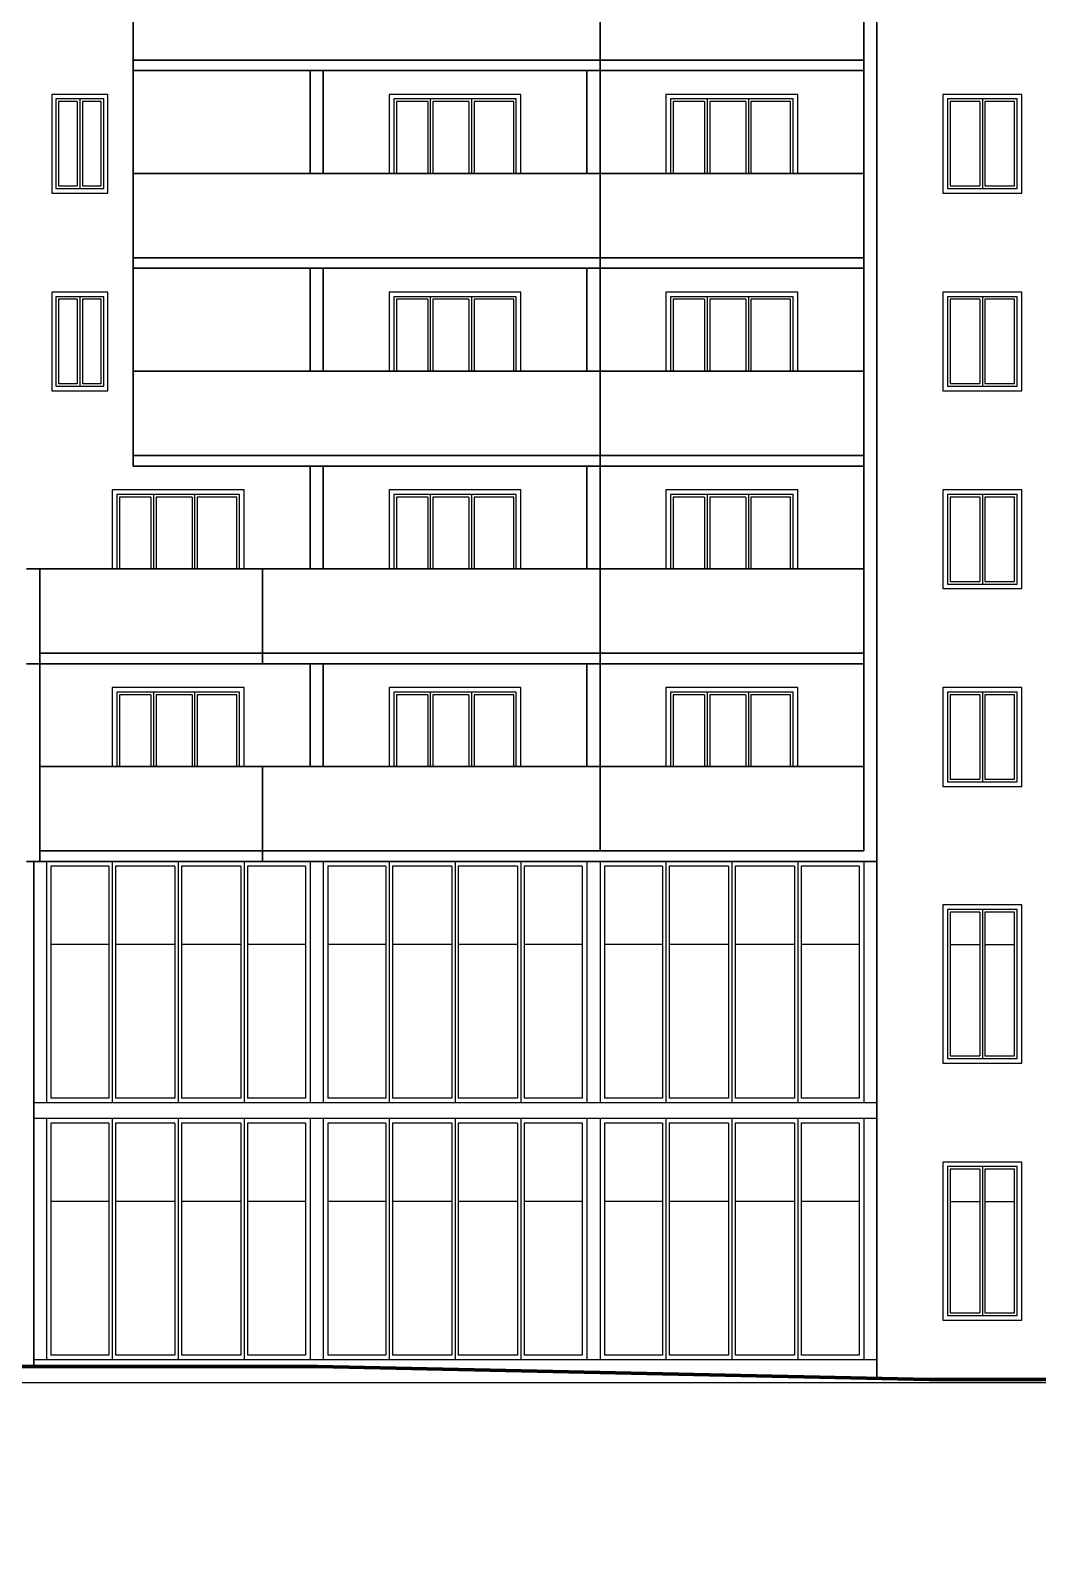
# Model space of a CAD drawing. Header units: inches. Extents: x -634 to 3638, y -6930911 to 5552.
# Drawn here: x 2186.31 to 2201.19, y 3390.97 to 3413.25 of the extents above; entities that cross this region are included whole.
import ezdxf

# ---------------------------------------------------------------- set-up
doc = ezdxf.new("R2010")
doc.units = ezdxf.units.IN
doc.header["$MEASUREMENT"] = 0
doc.linetypes.add('Dashed', pattern=[1128.888893, 564.444447, -564.444447])
for name, color, linetype, lineweight in [('ELEV', 134, 'Continuous', 18), ('WALLS', 7, 'Continuous', 70), ('фасады', 7, 'Continuous', 30), ('фасады2', 7, 'Continuous', 25)]:
    doc.layers.add(name, color=color, linetype=linetype, lineweight=lineweight)
doc.layers.add('развертка', color=7, linetype='Continuous')

msp = doc.modelspace()

# ---------------------------------------------------------------- hatches: boundary and pattern name
at = {"layer": 'ELEV', "linetype": 'Continuous'}
h = msp.add_hatch(dxfattribs=at)
h.set_pattern_fill('ANSI31', color=256, scale=0.01044, style=0)
h.set_pattern_definition([(45, (1262.311104, 3366.587935), (-0.02343928418428, 0.02343928418428), [])])
edge = h.paths.add_edge_path()
edge.add_ellipse((1445.78234, 3471.96182), major_axis=(0, 6932302.83262), ratio=0.00000001506, start_angle=89.999976115149, end_angle=270.000023884851)
edge.add_line((1445.67794, 3474.85168), (1445.67794, 3528.48347))
edge.add_line((1445.67794, 3528.48347), (1445.88675, 3528.48347))
edge.add_line((1445.88675, 3528.48347), (1445.88675, 3474.85168))

# ---------------------------------------------------------------- linework, layer by layer
at = {"layer": 'WALLS', "color": 7, "ltscale": 100}
for points in [[(2190.55237, 3393.51657), (2185.56103, 3393.51657)], [(2190.55237, 3393.51657), (2199.58313, 3393.32192)], [(2207.85268, 3393.32192), (2199.58313, 3393.32192)]]:
    msp.add_lwpolyline(points, dxfattribs=at)
at = {"layer": 'развертка'}
msp.add_line((1883.34432, 3393.27998), (2396.27892, 3393.27998), dxfattribs=at)
at = {"layer": 'фасады', "color": 7, "linetype": 'Dashed', "ltscale": 100}
for points in [[(2187.82906, 3415.57056), (2187.82906, 3412.65079)], [(2194.72264, 3415.57056), (2194.72264, 3412.65079)], [(2198.61566, 3415.57056), (2198.61566, 3412.65079)], [(2198.81031, 3415.57056), (2198.81031, 3412.65079)], [(2198.61566, 3412.80652), (2187.82906, 3412.80652)], [(2187.82906, 3412.65079), (2187.82906, 3409.73102)], [(2198.61566, 3412.65079), (2187.82906, 3412.65079)], [(2190.44031, 3412.65079), (2190.44031, 3411.13251)], [(2190.63496, 3412.65079), (2190.63496, 3411.13251)], [(2194.52799, 3412.65079), (2194.52799, 3411.13251)], [(2194.72264, 3412.65079), (2194.72264, 3409.73102)], [(2198.61566, 3412.65079), (2198.61566, 3409.73102)], [(2198.81031, 3412.65079), (2198.81031, 3409.73102)], [(2198.61566, 3411.13251), (2187.82906, 3411.13251)], [(2198.61566, 3409.88675), (2187.82906, 3409.88675)], [(2187.82906, 3409.73102), (2187.82906, 3406.81126)], [(2198.61566, 3409.73102), (2187.82906, 3409.73102)], [(2190.44031, 3409.73102), (2190.44031, 3408.21274)], [(2190.63496, 3409.73102), (2190.63496, 3408.21274)], [(2194.52799, 3409.73102), (2194.52799, 3408.21274)], [(2194.72264, 3409.73102), (2194.72264, 3406.81126)], [(2198.61566, 3409.73102), (2198.61566, 3406.81126)], [(2198.81031, 3409.73102), (2198.81031, 3406.81126)], [(2198.61566, 3408.21274), (2187.82906, 3408.21274)], [(2198.61566, 3406.96698), (2187.82906, 3406.96698)], [(2198.61566, 3406.81126), (2187.82906, 3406.81126)], [(2190.44031, 3406.81126), (2190.44031, 3405.29298)], [(2190.63496, 3406.81126), (2190.63496, 3405.29298)], [(2194.52799, 3406.81126), (2194.52799, 3405.29298)], [(2194.72264, 3406.81126), (2194.72264, 3403.89149)], [(2198.61566, 3406.81126), (2198.61566, 3403.89149)], [(2198.81031, 3406.81126), (2198.81031, 3403.89149)], [(2198.61566, 3405.29298), (2186.25531, 3405.29298)], [(2186.44996, 3405.29298), (2186.44996, 3403.89149)], [(2189.73635, 3405.29298), (2189.73635, 3403.89149)], [(2198.61566, 3404.04721), (2186.44996, 3404.04721)], [(2198.61566, 3403.89149), (2186.25531, 3403.89149)], [(2186.44996, 3403.89149), (2186.44996, 3400.97172)], [(2190.44031, 3403.89149), (2190.44031, 3402.37321)], [(2190.63496, 3403.89149), (2190.63496, 3402.37321)], [(2194.52799, 3403.89149), (2194.52799, 3402.37321)], [(2194.72264, 3403.89149), (2194.72264, 3401.12744)], [(2198.61566, 3403.89149), (2198.61566, 3401.12744)], [(2198.81031, 3403.89149), (2198.81031, 3400.97172)], [(2198.61566, 3402.37321), (2186.44996, 3402.37321)], [(2189.73635, 3402.37321), (2189.73635, 3400.97172)], [(2198.61566, 3401.12744), (2186.44996, 3401.12744)], [(2198.81031, 3400.97172), (2186.25531, 3400.97172)], [(2198.81031, 3400.97172), (2186.36167, 3400.97172)], [(2186.36167, 3400.97172), (2186.36167, 3397.17602)], [(2198.81031, 3400.97172), (2198.81031, 3397.17602)], [(2186.36167, 3397.17602), (2186.36167, 3393.51657)], [(2198.81031, 3397.17602), (2198.81031, 3393.33858)]]:
    msp.add_lwpolyline(points, dxfattribs=at)
at = {"layer": 'фасады2', "color": 7, "ltscale": 100}
for p, q in [((2186.68695, 3412.23229), (2186.68695, 3410.90867)), ((2187.39742, 3412.23229), (2186.68695, 3412.23229)), ((2186.72588, 3412.19336), (2186.72588, 3410.9476)), ((2187.00325, 3412.19336), (2186.72588, 3412.19336)), ((2187.35849, 3412.19336), (2187.08111, 3412.19336)), ((2187.35849, 3410.9476), (2187.35849, 3412.19336)), ((2187.39742, 3410.90867), (2187.39742, 3412.23229)), ((2186.68695, 3410.90867), (2187.39742, 3410.90867)), ((2186.72588, 3410.9476), (2187.00325, 3410.9476)), ((2187.08111, 3410.9476), (2187.35849, 3410.9476)), ((2186.68695, 3409.31252), (2186.68695, 3407.9889)), ((2187.39742, 3409.31252), (2186.68695, 3409.31252)), ((2187.39742, 3407.9889), (2187.39742, 3409.31252)), ((2186.72588, 3409.27359), (2186.72588, 3408.02783)), ((2187.00325, 3409.27359), (2186.72588, 3409.27359)), ((2187.35849, 3409.27359), (2187.08111, 3409.27359)), ((2187.35849, 3408.02783), (2187.35849, 3409.27359)), ((2186.68695, 3407.9889), (2187.39742, 3407.9889)), ((2186.72588, 3408.02783), (2187.00325, 3408.02783)), ((2187.08111, 3408.02783), (2187.35849, 3408.02783))]:
    msp.add_line(p, q, dxfattribs=at)
for points in [[(2187.45582, 3412.30042), (2186.62855, 3412.30042), (2186.62855, 3410.84054), (2187.45582, 3410.84054)], [(2200.95148, 3412.30042), (2199.78357, 3412.30042), (2199.78357, 3410.84054), (2200.95148, 3410.84054)], [(2200.88335, 3412.23229), (2199.8517, 3412.23229), (2199.8517, 3410.90867), (2200.88335, 3410.90867)], [(2187.45582, 3409.38065), (2186.62855, 3409.38065), (2186.62855, 3407.92077), (2187.45582, 3407.92077)], [(2200.95148, 3409.38065), (2199.78357, 3409.38065), (2199.78357, 3407.92077), (2200.95148, 3407.92077)], [(2200.88335, 3409.31252), (2199.8517, 3409.31252), (2199.8517, 3407.9889), (2200.88335, 3407.9889)], [(2200.95148, 3406.46088), (2199.78357, 3406.46088), (2199.78357, 3405.001), (2200.95148, 3405.001)], [(2200.88335, 3406.39276), (2199.8517, 3406.39276), (2199.8517, 3405.06913), (2200.88335, 3405.06913)], [(2200.95148, 3403.54111), (2199.78357, 3403.54111), (2199.78357, 3402.08123), (2200.95148, 3402.08123)], [(2200.88335, 3403.47299), (2199.8517, 3403.47299), (2199.8517, 3402.14936), (2200.88335, 3402.14936)], [(2200.95148, 3400.32937), (2199.78357, 3400.32937), (2199.78357, 3397.99355), (2200.95148, 3397.99355)], [(2200.88335, 3400.26124), (2199.8517, 3400.26124), (2199.8517, 3398.06168), (2200.88335, 3398.06168)], [(2200.95148, 3396.53367), (2199.78357, 3396.53367), (2199.78357, 3394.19785), (2200.95148, 3394.19785)], [(2200.88335, 3396.46554), (2199.8517, 3396.46554), (2199.8517, 3394.26598), (2200.88335, 3394.26598)]]:
    msp.add_lwpolyline(points, close=True, dxfattribs=at)
for points in [[(2187.00325, 3412.19336), (2187.00325, 3410.9476)], [(2187.04218, 3412.23229), (2187.04218, 3410.90867)], [(2187.08111, 3412.19336), (2187.08111, 3410.9476)], [(2187.08111, 3412.19336), (2187.08111, 3410.9476)], [(2200.32859, 3412.19336), (2199.89063, 3412.19336), (2199.89063, 3410.9476), (2200.32859, 3410.9476)], [(2200.32859, 3412.19336), (2200.32859, 3410.9476)], [(2200.36752, 3412.23229), (2200.36752, 3410.90867)], [(2200.40645, 3412.19336), (2200.40645, 3410.9476)], [(2200.40645, 3410.9476), (2200.84442, 3410.9476), (2200.84442, 3412.19336), (2200.40645, 3412.19336)], [(2187.04218, 3409.31252), (2187.04218, 3407.9889)], [(2200.36752, 3409.31252), (2200.36752, 3407.9889)], [(2187.00325, 3409.27359), (2187.00325, 3408.02783)], [(2187.08111, 3409.27359), (2187.08111, 3408.02783)], [(2187.08111, 3409.27359), (2187.08111, 3408.02783)], [(2200.32859, 3409.27359), (2199.89063, 3409.27359), (2199.89063, 3408.02783), (2200.32859, 3408.02783)], [(2200.32859, 3409.27359), (2200.32859, 3408.02783)], [(2200.40645, 3409.27359), (2200.40645, 3408.02783)], [(2200.40645, 3408.02783), (2200.84442, 3408.02783), (2200.84442, 3409.27359), (2200.40645, 3409.27359)], [(2200.36752, 3406.39276), (2200.36752, 3405.06913)], [(2200.32859, 3406.35382), (2199.89063, 3406.35382), (2199.89063, 3405.10806), (2200.32859, 3405.10806)], [(2200.32859, 3406.35382), (2200.32859, 3405.10806)], [(2200.40645, 3406.35382), (2200.40645, 3405.10806)], [(2200.40645, 3405.10806), (2200.84442, 3405.10806), (2200.84442, 3406.35382), (2200.40645, 3406.35382)], [(2200.32859, 3403.43406), (2199.89063, 3403.43406), (2199.89063, 3402.18829), (2200.32859, 3402.18829)], [(2200.32859, 3403.43406), (2200.32859, 3402.18829)], [(2200.36752, 3403.47299), (2200.36752, 3402.14936)], [(2200.40645, 3403.43406), (2200.40645, 3402.18829)], [(2200.40645, 3402.18829), (2200.84442, 3402.18829), (2200.84442, 3403.43406), (2200.40645, 3403.43406)], [(2200.32859, 3400.22231), (2199.89063, 3400.22231), (2199.89063, 3398.10061), (2200.32859, 3398.10061)], [(2200.32859, 3400.22231), (2200.32859, 3398.10061)], [(2200.36752, 3400.26124), (2200.36752, 3398.06168)], [(2200.40645, 3400.22231), (2200.40645, 3398.10061)], [(2200.40645, 3398.10061), (2200.84442, 3398.10061), (2200.84442, 3400.22231), (2200.40645, 3400.22231)], [(2200.32859, 3396.42661), (2199.89063, 3396.42661), (2199.89063, 3394.30491), (2200.32859, 3394.30491)], [(2200.32859, 3396.42661), (2200.32859, 3394.30491)], [(2200.36752, 3396.46554), (2200.36752, 3394.26598)], [(2200.40645, 3396.42661), (2200.40645, 3394.30491)], [(2200.40645, 3394.30491), (2200.84442, 3394.30491), (2200.84442, 3396.42661), (2200.40645, 3396.42661)]]:
    msp.add_lwpolyline(points, dxfattribs=at)
at = {"layer": 'фасады2', "color": 7, "linetype": 'Dashed', "ltscale": 100}
for points in [[(2193.55473, 3411.13251), (2193.55473, 3412.30042), (2191.60822, 3412.30042), (2191.60822, 3411.13251)], [(2193.4866, 3411.13251), (2193.4866, 3412.23229), (2191.67634, 3412.23229), (2191.67634, 3411.13251)], [(2192.17757, 3412.19336), (2191.71527, 3412.19336), (2191.71527, 3411.13251)], [(2192.17757, 3412.19336), (2192.17757, 3411.13251)], [(2192.2165, 3412.23229), (2192.2165, 3411.13251)], [(2192.25543, 3412.19336), (2192.25543, 3411.13251)], [(2192.78586, 3412.19336), (2192.25543, 3412.19336)], [(2192.78586, 3412.19336), (2192.78586, 3411.13251)], [(2192.82479, 3412.23229), (2192.82479, 3411.13251)], [(2193.44767, 3411.13251), (2193.44767, 3412.19336), (2192.86372, 3412.19336)], [(2192.86372, 3412.19336), (2192.86372, 3411.13251)], [(2197.64241, 3411.13251), (2197.64241, 3412.30042), (2195.69589, 3412.30042), (2195.69589, 3411.13251)], [(2197.57428, 3411.13251), (2197.57428, 3412.23229), (2195.76402, 3412.23229), (2195.76402, 3411.13251)], [(2196.26525, 3412.19336), (2195.80295, 3412.19336), (2195.80295, 3411.13251)], [(2196.26525, 3412.19336), (2196.26525, 3411.13251)], [(2196.30418, 3412.23229), (2196.30418, 3411.13251)], [(2196.34311, 3412.19336), (2196.34311, 3411.13251)], [(2196.87353, 3412.19336), (2196.34311, 3412.19336)], [(2196.87353, 3412.19336), (2196.87353, 3411.13251)], [(2196.91246, 3412.23229), (2196.91246, 3411.13251)], [(2197.53535, 3411.13251), (2197.53535, 3412.19336), (2196.95139, 3412.19336)], [(2196.95139, 3412.19336), (2196.95139, 3411.13251)], [(2193.55473, 3408.21274), (2193.55473, 3409.38065), (2191.60822, 3409.38065), (2191.60822, 3408.21274)], [(2193.4866, 3408.21274), (2193.4866, 3409.31252), (2191.67634, 3409.31252), (2191.67634, 3408.21274)], [(2192.2165, 3409.31252), (2192.2165, 3408.21274)], [(2192.82479, 3409.31252), (2192.82479, 3408.21274)], [(2197.64241, 3408.21274), (2197.64241, 3409.38065), (2195.69589, 3409.38065), (2195.69589, 3408.21274)], [(2197.57428, 3408.21274), (2197.57428, 3409.31252), (2195.76402, 3409.31252), (2195.76402, 3408.21274)], [(2196.30418, 3409.31252), (2196.30418, 3408.21274)], [(2196.91246, 3409.31252), (2196.91246, 3408.21274)], [(2192.17757, 3409.27359), (2191.71527, 3409.27359), (2191.71527, 3408.21274)], [(2192.17757, 3409.27359), (2192.17757, 3408.21274)], [(2192.25543, 3409.27359), (2192.25543, 3408.21274)], [(2192.78586, 3409.27359), (2192.25543, 3409.27359)], [(2192.78586, 3409.27359), (2192.78586, 3408.21274)], [(2193.44767, 3408.21274), (2193.44767, 3409.27359), (2192.86372, 3409.27359)], [(2192.86372, 3409.27359), (2192.86372, 3408.21274)], [(2196.26525, 3409.27359), (2195.80295, 3409.27359), (2195.80295, 3408.21274)], [(2196.26525, 3409.27359), (2196.26525, 3408.21274)], [(2196.34311, 3409.27359), (2196.34311, 3408.21274)], [(2196.87353, 3409.27359), (2196.34311, 3409.27359)], [(2196.87353, 3409.27359), (2196.87353, 3408.21274)], [(2197.53535, 3408.21274), (2197.53535, 3409.27359), (2196.95139, 3409.27359)], [(2196.95139, 3409.27359), (2196.95139, 3408.21274)], [(2189.46705, 3405.29298), (2189.46705, 3406.46088), (2187.52054, 3406.46088), (2187.52054, 3405.29298)], [(2189.39892, 3405.29298), (2189.39892, 3406.39276), (2187.58867, 3406.39276), (2187.58867, 3405.29298)], [(2188.12882, 3406.39276), (2188.12882, 3405.29298)], [(2188.73711, 3406.39276), (2188.73711, 3405.29298)], [(2193.55473, 3405.29298), (2193.55473, 3406.46088), (2191.60822, 3406.46088), (2191.60822, 3405.29298)], [(2193.4866, 3405.29298), (2193.4866, 3406.39276), (2191.67634, 3406.39276), (2191.67634, 3405.29298)], [(2192.2165, 3406.39276), (2192.2165, 3405.29298)], [(2192.82479, 3406.39276), (2192.82479, 3405.29298)], [(2197.64241, 3405.29298), (2197.64241, 3406.46088), (2195.69589, 3406.46088), (2195.69589, 3405.29298)], [(2197.57428, 3405.29298), (2197.57428, 3406.39276), (2195.76402, 3406.39276), (2195.76402, 3405.29298)], [(2196.30418, 3406.39276), (2196.30418, 3405.29298)], [(2196.91246, 3406.39276), (2196.91246, 3405.29298)], [(2188.08989, 3406.35382), (2187.6276, 3406.35382), (2187.6276, 3405.29298)], [(2188.08989, 3406.35382), (2188.08989, 3405.29298)], [(2188.16776, 3406.35382), (2188.16776, 3405.29298)], [(2188.69818, 3406.35382), (2188.16776, 3406.35382)], [(2188.69818, 3406.35382), (2188.69818, 3405.29298)], [(2189.35999, 3405.29298), (2189.35999, 3406.35382), (2188.77604, 3406.35382)], [(2188.77604, 3406.35382), (2188.77604, 3405.29298)], [(2192.17757, 3406.35382), (2191.71527, 3406.35382), (2191.71527, 3405.29298)], [(2192.17757, 3406.35382), (2192.17757, 3405.29298)], [(2192.25543, 3406.35382), (2192.25543, 3405.29298)], [(2192.78586, 3406.35382), (2192.25543, 3406.35382)], [(2192.78586, 3406.35382), (2192.78586, 3405.29298)], [(2193.44767, 3405.29298), (2193.44767, 3406.35382), (2192.86372, 3406.35382)], [(2192.86372, 3406.35382), (2192.86372, 3405.29298)], [(2196.26525, 3406.35382), (2195.80295, 3406.35382), (2195.80295, 3405.29298)], [(2196.26525, 3406.35382), (2196.26525, 3405.29298)], [(2196.34311, 3406.35382), (2196.34311, 3405.29298)], [(2196.87353, 3406.35382), (2196.34311, 3406.35382)], [(2196.87353, 3406.35382), (2196.87353, 3405.29298)], [(2197.53535, 3405.29298), (2197.53535, 3406.35382), (2196.95139, 3406.35382)], [(2196.95139, 3406.35382), (2196.95139, 3405.29298)], [(2189.46705, 3402.37321), (2189.46705, 3403.54111), (2187.52054, 3403.54111), (2187.52054, 3402.37321)], [(2193.55473, 3402.37321), (2193.55473, 3403.54111), (2191.60822, 3403.54111), (2191.60822, 3402.37321)], [(2197.64241, 3402.37321), (2197.64241, 3403.54111), (2195.69589, 3403.54111), (2195.69589, 3402.37321)], [(2189.39892, 3402.37321), (2189.39892, 3403.47299), (2187.58867, 3403.47299), (2187.58867, 3402.37321)], [(2188.08989, 3403.43406), (2187.6276, 3403.43406), (2187.6276, 3402.37321)], [(2188.08989, 3403.43406), (2188.08989, 3402.37321)], [(2188.12882, 3403.47299), (2188.12882, 3402.37321)], [(2188.16776, 3403.43406), (2188.16776, 3402.37321)], [(2188.69818, 3403.43406), (2188.16776, 3403.43406)], [(2188.69818, 3403.43406), (2188.69818, 3402.37321)], [(2188.73711, 3403.47299), (2188.73711, 3402.37321)], [(2189.35999, 3402.37321), (2189.35999, 3403.43406), (2188.77604, 3403.43406)], [(2188.77604, 3403.43406), (2188.77604, 3402.37321)], [(2193.4866, 3402.37321), (2193.4866, 3403.47299), (2191.67634, 3403.47299), (2191.67634, 3402.37321)], [(2192.17757, 3403.43406), (2191.71527, 3403.43406), (2191.71527, 3402.37321)], [(2192.17757, 3403.43406), (2192.17757, 3402.37321)], [(2192.2165, 3403.47299), (2192.2165, 3402.37321)], [(2192.25543, 3403.43406), (2192.25543, 3402.37321)], [(2192.78586, 3403.43406), (2192.25543, 3403.43406)], [(2192.78586, 3403.43406), (2192.78586, 3402.37321)], [(2192.82479, 3403.47299), (2192.82479, 3402.37321)], [(2193.44767, 3402.37321), (2193.44767, 3403.43406), (2192.86372, 3403.43406)], [(2192.86372, 3403.43406), (2192.86372, 3402.37321)], [(2197.57428, 3402.37321), (2197.57428, 3403.47299), (2195.76402, 3403.47299), (2195.76402, 3402.37321)], [(2196.26525, 3403.43406), (2195.80295, 3403.43406), (2195.80295, 3402.37321)], [(2196.26525, 3403.43406), (2196.26525, 3402.37321)], [(2196.30418, 3403.47299), (2196.30418, 3402.37321)], [(2196.34311, 3403.43406), (2196.34311, 3402.37321)], [(2196.87353, 3403.43406), (2196.34311, 3403.43406)], [(2196.87353, 3403.43406), (2196.87353, 3402.37321)], [(2196.91246, 3403.47299), (2196.91246, 3402.37321)], [(2197.53535, 3402.37321), (2197.53535, 3403.43406), (2196.95139, 3403.43406)], [(2196.95139, 3403.43406), (2196.95139, 3402.37321)], [(2186.54728, 3400.97172), (2186.54728, 3397.4096)], [(2186.61541, 3400.90359), (2186.61541, 3397.47773)], [(2187.47188, 3400.90359), (2186.61541, 3400.90359)], [(2187.47188, 3400.90359), (2187.47188, 3397.47773)], [(2187.52054, 3400.97172), (2187.52054, 3397.4096)], [(2187.5692, 3400.90359), (2187.5692, 3397.47773)], [(2188.44513, 3400.90359), (2187.5692, 3400.90359)], [(2188.44513, 3400.90359), (2188.44513, 3397.47773)], [(2188.4938, 3400.97172), (2188.4938, 3397.4096)], [(2188.54246, 3400.90359), (2188.54246, 3397.47773)], [(2189.41839, 3400.90359), (2188.54246, 3400.90359)], [(2189.41839, 3400.90359), (2189.41839, 3397.47773)], [(2189.46705, 3400.97172), (2189.46705, 3397.4096)], [(2190.37218, 3400.90359), (2189.51572, 3400.90359)], [(2189.51572, 3400.90359), (2189.51572, 3397.47773)], [(2190.37218, 3400.90359), (2190.37218, 3397.47773)], [(2190.44031, 3400.97172), (2190.44031, 3397.4096)], [(2190.63496, 3400.97172), (2190.63496, 3397.4096)], [(2190.63496, 3400.97172), (2190.63496, 3397.4096)], [(2190.70309, 3400.90359), (2190.70309, 3397.47773)], [(2191.55955, 3400.90359), (2190.70309, 3400.90359)], [(2191.55955, 3400.90359), (2191.55955, 3397.47773)], [(2191.60822, 3400.97172), (2191.60822, 3397.4096)], [(2191.65688, 3400.90359), (2191.65688, 3397.47773)], [(2192.53281, 3400.90359), (2191.65688, 3400.90359)], [(2192.53281, 3400.90359), (2192.53281, 3397.47773)], [(2192.58147, 3400.97172), (2192.58147, 3397.4096)], [(2192.63014, 3400.90359), (2192.63014, 3397.47773)], [(2193.50607, 3400.90359), (2192.63014, 3400.90359)], [(2193.50607, 3400.90359), (2193.50607, 3397.47773)], [(2193.55473, 3400.97172), (2193.55473, 3397.4096)], [(2194.45986, 3400.90359), (2193.60339, 3400.90359)], [(2193.60339, 3400.90359), (2193.60339, 3397.47773)], [(2194.45986, 3400.90359), (2194.45986, 3397.47773)], [(2194.52799, 3400.97172), (2194.52799, 3397.4096)], [(2194.72264, 3400.97172), (2194.72264, 3397.4096)], [(2194.79077, 3400.90359), (2194.79077, 3397.47773)], [(2195.64723, 3400.90359), (2194.79077, 3400.90359)], [(2195.64723, 3400.90359), (2195.64723, 3397.47773)], [(2195.69589, 3400.97172), (2195.69589, 3397.4096)], [(2195.74456, 3400.90359), (2195.74456, 3397.47773)], [(2196.62049, 3400.90359), (2195.74456, 3400.90359)], [(2196.62049, 3400.90359), (2196.62049, 3397.47773)], [(2196.66915, 3400.97172), (2196.66915, 3397.4096)], [(2196.71781, 3400.90359), (2196.71781, 3397.47773)], [(2197.59374, 3400.90359), (2196.71781, 3400.90359)], [(2197.59374, 3400.90359), (2197.59374, 3397.47773)], [(2197.64241, 3400.97172), (2197.64241, 3397.4096)], [(2198.54753, 3400.90359), (2197.69107, 3400.90359)], [(2197.69107, 3400.90359), (2197.69107, 3397.47773)], [(2198.54753, 3400.90359), (2198.54753, 3397.47773)], [(2198.61566, 3400.97172), (2198.61566, 3397.4096)], [(2187.47188, 3399.74541), (2186.61541, 3399.74541)], [(2188.44513, 3399.74541), (2187.5692, 3399.74541)], [(2189.41839, 3399.74541), (2188.54246, 3399.74541)], [(2190.37218, 3399.74541), (2189.51572, 3399.74541)], [(2191.55955, 3399.74541), (2190.70309, 3399.74541)], [(2192.53281, 3399.74541), (2191.65688, 3399.74541)], [(2193.50607, 3399.74541), (2192.63014, 3399.74541)], [(2194.45986, 3399.74541), (2193.60339, 3399.74541)], [(2195.64723, 3399.74541), (2194.79077, 3399.74541)], [(2196.62049, 3399.74541), (2195.74456, 3399.74541)], [(2197.59374, 3399.74541), (2196.71781, 3399.74541)], [(2198.54753, 3399.74541), (2197.69107, 3399.74541)], [(2199.89063, 3399.74541), (2200.32859, 3399.74541)], [(2200.40645, 3399.74541), (2200.84442, 3399.74541)], [(2190.06755, 3397.4096), (2186.36167, 3397.4096)], [(2187.47188, 3397.47773), (2186.61541, 3397.47773)], [(2188.44513, 3397.47773), (2187.5692, 3397.47773)], [(2189.41839, 3397.47773), (2188.54246, 3397.47773)], [(2190.37218, 3397.47773), (2189.51572, 3397.47773)], [(2194.52799, 3397.4096), (2190.06755, 3397.4096)], [(2191.55955, 3397.47773), (2190.70309, 3397.47773)], [(2192.53281, 3397.47773), (2191.65688, 3397.47773)], [(2193.50607, 3397.47773), (2192.63014, 3397.47773)], [(2194.45986, 3397.47773), (2193.60339, 3397.47773)], [(2198.81031, 3397.4096), (2194.52799, 3397.4096)], [(2195.64723, 3397.47773), (2194.79077, 3397.47773)], [(2196.62049, 3397.47773), (2195.74456, 3397.47773)], [(2197.59374, 3397.47773), (2196.71781, 3397.47773)], [(2198.54753, 3397.47773), (2197.69107, 3397.47773)], [(2198.81031, 3397.17602), (2186.36167, 3397.17602)], [(2186.54728, 3397.17602), (2186.54728, 3393.6139)], [(2186.61541, 3397.10789), (2186.61541, 3393.68203)], [(2187.47188, 3397.10789), (2186.61541, 3397.10789)], [(2187.47188, 3397.10789), (2187.47188, 3393.68203)], [(2187.52054, 3397.17602), (2187.52054, 3393.6139)], [(2187.5692, 3397.10789), (2187.5692, 3393.68203)], [(2188.44513, 3397.10789), (2187.5692, 3397.10789)], [(2188.44513, 3397.10789), (2188.44513, 3393.68203)], [(2188.4938, 3397.17602), (2188.4938, 3393.6139)], [(2188.54246, 3397.10789), (2188.54246, 3393.68203)], [(2189.41839, 3397.10789), (2188.54246, 3397.10789)], [(2189.41839, 3397.10789), (2189.41839, 3393.68203)], [(2189.46705, 3397.17602), (2189.46705, 3393.6139)], [(2190.37218, 3397.10789), (2189.51572, 3397.10789)], [(2189.51572, 3397.10789), (2189.51572, 3393.68203)], [(2190.37218, 3397.10789), (2190.37218, 3393.68203)], [(2190.44031, 3397.17602), (2190.44031, 3393.6139)], [(2190.63496, 3397.17602), (2190.63496, 3393.6139)], [(2190.63496, 3397.17602), (2190.63496, 3393.6139)], [(2190.70309, 3397.10789), (2190.70309, 3393.68203)], [(2191.55955, 3397.10789), (2190.70309, 3397.10789)], [(2191.55955, 3397.10789), (2191.55955, 3393.68203)], [(2191.60822, 3397.17602), (2191.60822, 3393.6139)], [(2191.65688, 3397.10789), (2191.65688, 3393.68203)], [(2192.53281, 3397.10789), (2191.65688, 3397.10789)], [(2192.53281, 3397.10789), (2192.53281, 3393.68203)], [(2192.58147, 3397.17602), (2192.58147, 3393.6139)], [(2192.63014, 3397.10789), (2192.63014, 3393.68203)], [(2193.50607, 3397.10789), (2192.63014, 3397.10789)], [(2193.50607, 3397.10789), (2193.50607, 3393.68203)], [(2193.55473, 3397.17602), (2193.55473, 3393.6139)], [(2194.45986, 3397.10789), (2193.60339, 3397.10789)], [(2193.60339, 3397.10789), (2193.60339, 3393.68203)], [(2194.45986, 3397.10789), (2194.45986, 3393.68203)], [(2194.52799, 3397.17602), (2194.52799, 3393.6139)], [(2194.72264, 3397.17602), (2194.72264, 3393.6139)], [(2194.79077, 3397.10789), (2194.79077, 3393.68203)], [(2195.64723, 3397.10789), (2194.79077, 3397.10789)], [(2195.64723, 3397.10789), (2195.64723, 3393.68203)], [(2195.69589, 3397.17602), (2195.69589, 3393.6139)], [(2195.74456, 3397.10789), (2195.74456, 3393.68203)], [(2196.62049, 3397.10789), (2195.74456, 3397.10789)], [(2196.62049, 3397.10789), (2196.62049, 3393.68203)], [(2196.66915, 3397.17602), (2196.66915, 3393.6139)], [(2196.71781, 3397.10789), (2196.71781, 3393.68203)], [(2197.59374, 3397.10789), (2196.71781, 3397.10789)], [(2197.59374, 3397.10789), (2197.59374, 3393.68203)], [(2197.64241, 3397.17602), (2197.64241, 3393.6139)], [(2198.54753, 3397.10789), (2197.69107, 3397.10789)], [(2197.69107, 3397.10789), (2197.69107, 3393.68203)], [(2198.54753, 3397.10789), (2198.54753, 3393.68203)], [(2198.61566, 3397.17602), (2198.61566, 3393.6139)], [(2187.47188, 3395.94971), (2186.61541, 3395.94971)], [(2188.44513, 3395.94971), (2187.5692, 3395.94971)], [(2189.41839, 3395.94971), (2188.54246, 3395.94971)], [(2190.37218, 3395.94971), (2189.51572, 3395.94971)], [(2191.55955, 3395.94971), (2190.70309, 3395.94971)], [(2192.53281, 3395.94971), (2191.65688, 3395.94971)], [(2193.50607, 3395.94971), (2192.63014, 3395.94971)], [(2194.45986, 3395.94971), (2193.60339, 3395.94971)], [(2195.64723, 3395.94971), (2194.79077, 3395.94971)], [(2196.62049, 3395.94971), (2195.74456, 3395.94971)], [(2197.59374, 3395.94971), (2196.71781, 3395.94971)], [(2198.54753, 3395.94971), (2197.69107, 3395.94971)], [(2199.89063, 3395.94971), (2200.32859, 3395.94971)], [(2200.40645, 3395.94971), (2200.84442, 3395.94971)], [(2190.06755, 3393.6139), (2186.36167, 3393.6139)], [(2187.47188, 3393.68203), (2186.61541, 3393.68203)], [(2188.44513, 3393.68203), (2187.5692, 3393.68203)], [(2189.41839, 3393.68203), (2188.54246, 3393.68203)], [(2190.37218, 3393.68203), (2189.51572, 3393.68203)], [(2194.52799, 3393.6139), (2190.06755, 3393.6139)], [(2191.55955, 3393.68203), (2190.70309, 3393.68203)], [(2192.53281, 3393.68203), (2191.65688, 3393.68203)], [(2193.50607, 3393.68203), (2192.63014, 3393.68203)], [(2194.45986, 3393.68203), (2193.60339, 3393.68203)], [(2198.81031, 3393.6139), (2194.52799, 3393.6139)], [(2195.64723, 3393.68203), (2194.79077, 3393.68203)], [(2196.62049, 3393.68203), (2195.74456, 3393.68203)], [(2197.59374, 3393.68203), (2196.71781, 3393.68203)], [(2198.54753, 3393.68203), (2197.69107, 3393.68203)]]:
    msp.add_lwpolyline(points, dxfattribs=at)

doc.saveas('drawing.dxf')
